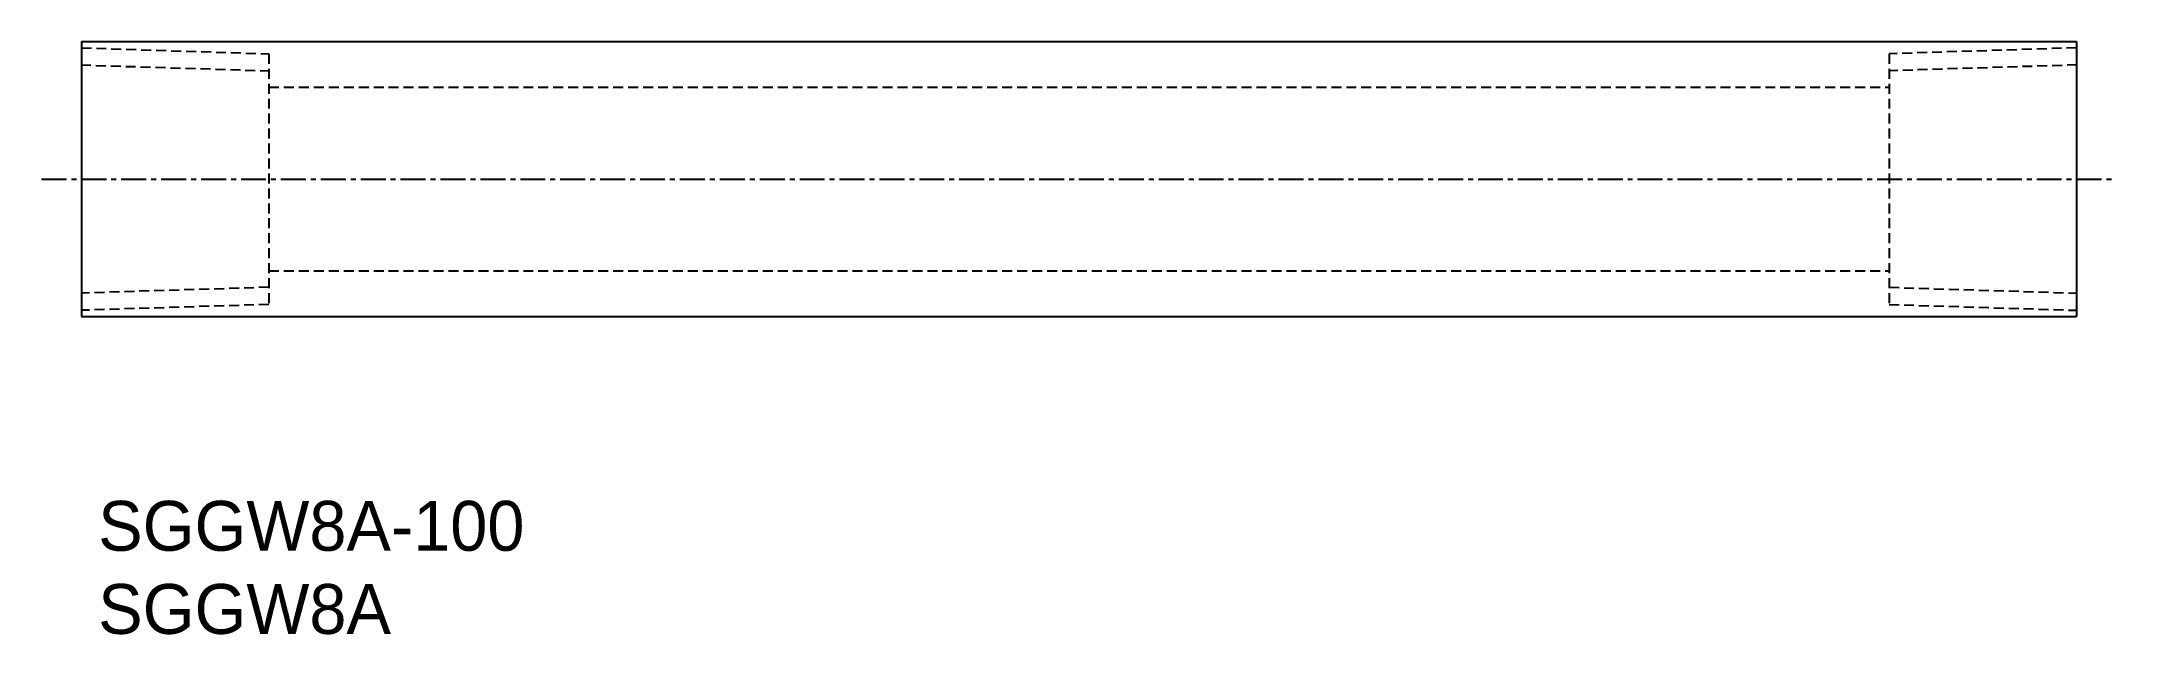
# Model space of a CAD drawing. Extents: x 56 to 160, y 159 to 189.
import ezdxf

# ---------------------------------------------------------------- set-up
doc = ezdxf.new("R2010")
doc.units = 0
doc.linetypes.add('CENTER', pattern=[2, 1.25, -0.25, 0.25, -0.25])
doc.linetypes.add('DASHED', pattern=[0.75, 0.5, -0.25])
doc.layers.get('0').update_dxf_attribs({"linetype": 'CONTINUOUS'})
doc.layers.add('CENTER', color=1, linetype='CENTER')

msp = doc.modelspace()

# ---------------------------------------------------------------- linework, layer by layer
for p, q in [((58.27, 188.8), (158.27, 188.8)), ((58.27, 188.8), (58.27, 175)), ((158.27, 188.8), (158.27, 175)), ((158.27, 188.8), (158.27, 175)), ((58.27, 175), (158.27, 175))]:
    msp.add_line(p, q)
at = {"color": 3, "linetype": 'DASHED'}
for p, q in [((58.27, 188.48), (67.67, 188.18)), ((158.27, 188.48), (148.87, 188.18)), ((58.24, 187.62), (67.67, 187.33)), ((67.67, 188.18), (67.67, 175.61)), ((148.87, 188.18), (148.87, 175.61)), ((158.3, 187.62), (148.87, 187.33)), ((67.67, 186.5), (148.87, 186.5)), ((67.67, 177.3), (148.87, 177.3)), ((67.67, 176.47), (58.24, 176.18)), ((148.87, 176.47), (158.3, 176.18)), ((67.67, 175.61), (58.27, 175.32)), ((148.87, 175.61), (158.27, 175.32))]:
    msp.add_line(p, q, dxfattribs=at)
at = {"layer": 'CENTER', "color": 1}
msp.add_line((56.27, 181.9), (160.27, 181.9), dxfattribs=at)

# ---------------------------------------------------------------- texts
for s, p in [('SGGW8A-100', (59.11, 163.26)), ('SGGW8A', (59.11, 159.09))]:
    msp.add_text(s, height=2.5).set_placement(p)

doc.saveas('drawing.dxf')
